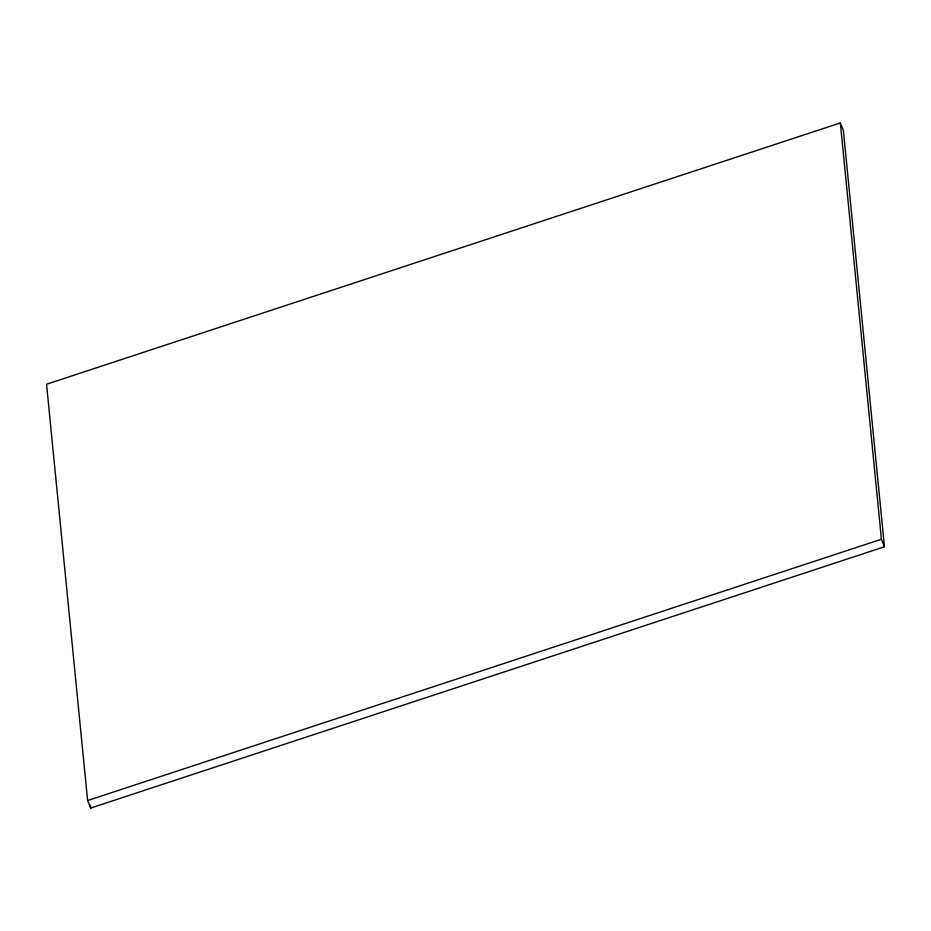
<?xml version="1.0" encoding="UTF-8"?>
<svg xmlns="http://www.w3.org/2000/svg" width="931" height="931" viewBox="0 0 931 931"><rect width="100%" height="100%" fill="white"/><g stroke="black" fill="none" stroke-linecap="round" stroke-linejoin="round"><path stroke-width="1.4" d="M840.356 122.939L46.55 384.235L87.619 800.544L90.644 808.061L884.45 546.765L843.381 130.456L840.356 122.939L881.424 539.235L884.45 546.765M87.619 800.544L881.424 539.235M90.354 805.175L90.644 808.061"/></g></svg>
